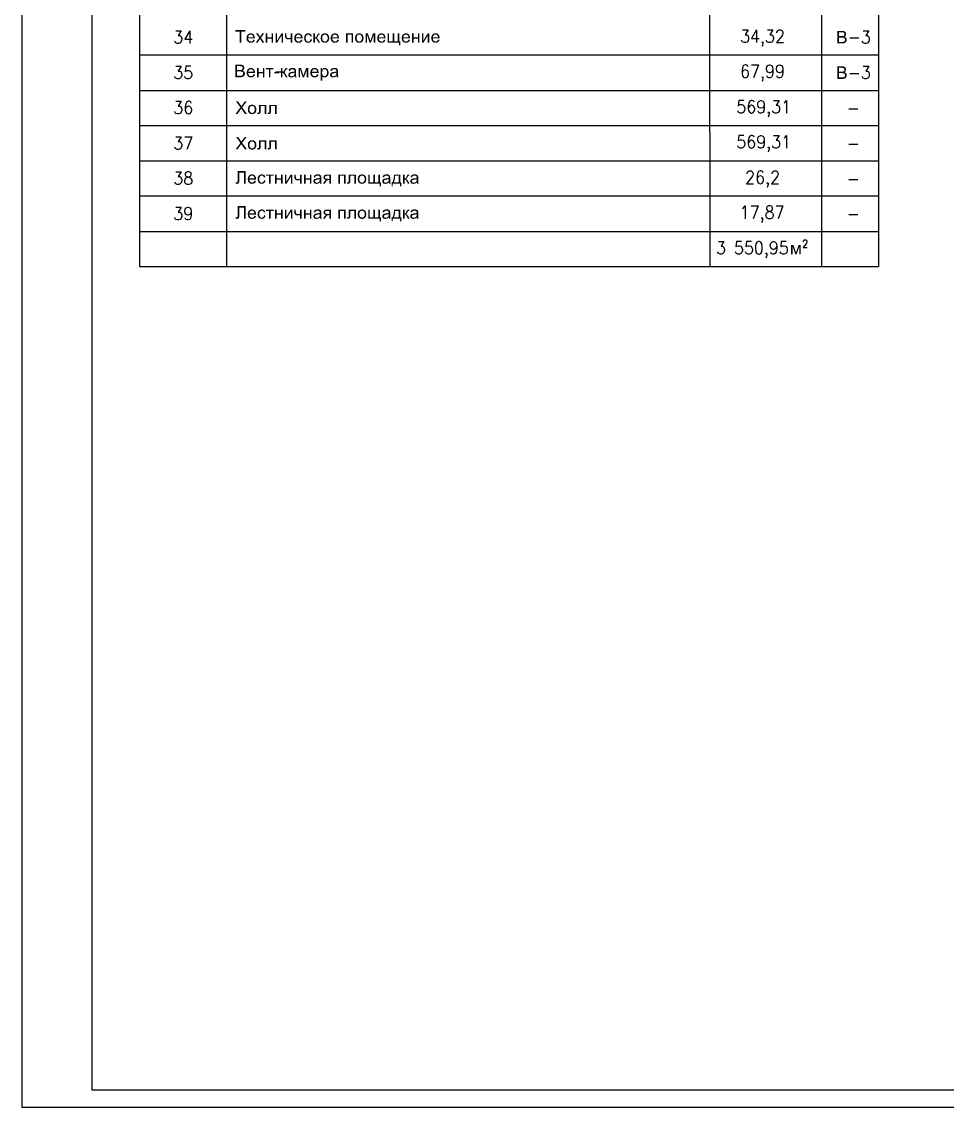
# Model space of a CAD drawing. Header units: millimetres. Extents: x 0 to 420, y 0 to 297.
# Drawn here: x 0.2 to 93, y 0 to 108.8 of the extents above; entities that cross this region are included whole.
import ezdxf

# ---------------------------------------------------------------- set-up
doc = ezdxf.new("R2010")
doc.units = ezdxf.units.MM
doc.layers.get('0').update_dxf_attribs({"linetype": 'CONTINUOUS'})
doc.styles.get("Standard").update_dxf_attribs({"font": 'STANDARD'})

msp = doc.modelspace()

# ---------------------------------------------------------------- hatches: boundary and pattern name
at = {"true_color": 0x0000fb}
for points in [[(22.04751, 106.722333), (22.04751, 107.835788), (21.631343, 107.835788), (21.631343, 107.985167), (22.63235, 107.985167), (22.63235, 107.835788), (22.214529, 107.835788), (22.214529, 106.722333)], [(23.680125, 106.722333), (24.014713, 107.198032), (23.705481, 107.636799), (23.898958, 107.636799), (24.039517, 107.422376), (24.103458, 107.31985), (24.172912, 107.420723), (24.327252, 107.636799), (24.51246, 107.636799), (24.196063, 107.2063), (24.536714, 106.722333), (24.345993, 106.722333), (24.15858, 107.00676), (24.108419, 107.083379), (23.86809, 106.722333)], [(24.674935, 107.636799), (24.829827, 107.636799), (24.829827, 107.256461), (25.259224, 107.256461), (25.259224, 107.636799), (25.414666, 107.636799), (25.414666, 106.722333), (25.259224, 106.722333), (25.259224, 107.128027), (24.829827, 107.128027), (24.829827, 106.722333), (24.674935, 106.722333)], [(25.656481, 107.636799), (25.811372, 107.636799), (25.811372, 106.939512), (26.24132, 107.636799), (26.408338, 107.636799), (26.408338, 106.722333), (26.253447, 106.722333), (26.253447, 107.415762), (25.823499, 106.722333), (25.656481, 106.722333)], [(26.594815, 107.636799), (26.749706, 107.636799), (26.749706, 107.463717), (26.753013, 107.36691), (26.762935, 107.301109), (26.785673, 107.25398), (26.827427, 107.213466), (26.884478, 107.185216), (26.954758, 107.175983), (27.055286, 107.187628), (27.181859, 107.222836), (27.181859, 107.636799), (27.337302, 107.636799), (27.337302, 106.722333), (27.181859, 106.722333), (27.181859, 107.091096), (27.04371, 107.05761), (26.915071, 107.046447), (26.816816, 107.059677), (26.730965, 107.099364), (26.66413, 107.158137), (26.622927, 107.2289), (26.594815, 107.397572)], [(29.165787, 107.057472), (29.317922, 107.037628), (29.273412, 106.896999), (29.190041, 106.790684), (29.075594, 106.723711), (28.937584, 106.701387), (28.767947, 106.732048), (28.635518, 106.824308), (28.549942, 106.97348), (28.521416, 107.175983), (28.533543, 107.31482), (28.570475, 107.435054), (28.632142, 107.532206), (28.719854, 107.602072), (28.824447, 107.643758), (28.938135, 107.657745), (29.073596, 107.638797), (29.181772, 107.582229), (29.259425, 107.490796), (29.303591, 107.368357), (29.152558, 107.345206), (29.122792, 107.425753), (29.07649, 107.483561), (29.016132, 107.518563), (28.944199, 107.530415), (28.837952, 107.509331), (28.754029, 107.446079), (28.698977, 107.337627), (28.680718, 107.180393), (28.698219, 107.021229), (28.751273, 106.912502), (28.832646, 106.850008), (28.93593, 106.829269), (29.019439, 106.843049), (29.088066, 106.884941), (29.138089, 106.956117)], [(29.457798, 107.636799), (29.613241, 107.636799), (29.613241, 107.241578), (29.67601, 107.248606), (29.716869, 107.26969), (29.753663, 107.325362), (29.804512, 107.435605), (29.845302, 107.525385), (29.877824, 107.57837), (29.943419, 107.624672), (29.991788, 107.63363), (30.062481, 107.636799), (30.0939, 107.636799), (30.0939, 107.508917), (30.050354, 107.509468), (30.000056, 107.504921), (29.972082, 107.491278), (29.949069, 107.453658), (29.91696, 107.37883), (29.883061, 107.302694), (29.852468, 107.254256), (29.762069, 107.191968), (29.860805, 107.131679), (29.958301, 107.005658), (30.128076, 106.722333), (29.95775, 106.722333), (29.792386, 107.005658), (29.74443, 107.076351), (29.703089, 107.118105), (29.613241, 107.145115), (29.613241, 106.722333), (29.457798, 106.722333)], [(32.714134, 107.636799), (33.435674, 107.636799), (33.435674, 106.722333), (33.280783, 106.722333), (33.280783, 107.508917), (32.869025, 107.508917), (32.869025, 106.722333), (32.714134, 106.722333)], [(34.672055, 107.636799), (34.912936, 107.636799), (35.153266, 106.904785), (35.420606, 107.636799), (35.643297, 107.636799), (35.643297, 106.722333), (35.488405, 106.722333), (35.488405, 107.458757), (35.217758, 106.722333), (35.079403, 106.722333), (34.82364, 107.494034), (34.82364, 106.722333), (34.672055, 106.722333)], [(36.887124, 107.636799), (37.042567, 107.636799), (37.042567, 106.849664), (37.395345, 106.849664), (37.395345, 107.636799), (37.550236, 107.636799), (37.550236, 106.849664), (37.904668, 106.849664), (37.904668, 107.636799), (38.058457, 107.636799), (38.058457, 106.849664), (38.160983, 106.849664), (38.160983, 106.463262), (38.03255, 106.463262), (38.03255, 106.722333), (36.887124, 106.722333)], [(39.338105, 107.636799), (39.492997, 107.636799), (39.492997, 107.256461), (39.922393, 107.256461), (39.922393, 107.636799), (40.077836, 107.636799), (40.077836, 106.722333), (39.922393, 106.722333), (39.922393, 107.128027), (39.492997, 107.128027), (39.492997, 106.722333), (39.338105, 106.722333)], [(40.31965, 107.636799), (40.474542, 107.636799), (40.474542, 106.939512), (40.90449, 107.636799), (41.071508, 107.636799), (41.071508, 106.722333), (40.916617, 106.722333), (40.916617, 107.415762), (40.486669, 106.722333), (40.31965, 106.722333)], [(23.799878, 104.165466), (23.95477, 104.165466), (23.95477, 103.785127), (24.384166, 103.785127), (24.384166, 104.165466), (24.539609, 104.165466), (24.539609, 103.251), (24.384166, 103.251), (24.384166, 103.656694), (23.95477, 103.656694), (23.95477, 103.251), (23.799878, 103.251)], [(24.697639, 104.165466), (25.441228, 104.165466), (25.441228, 104.037584), (25.146328, 104.037584), (25.146328, 103.251), (24.992539, 103.251), (24.992539, 104.037584), (24.697639, 104.037584)], [(25.540891, 103.630236), (25.540891, 103.785678), (26.017141, 103.785678), (26.017141, 103.630236)], [(26.192664, 104.165466), (26.348106, 104.165466), (26.348106, 103.770244), (26.410876, 103.777272), (26.451735, 103.798356), (26.488528, 103.854029), (26.539378, 103.964272), (26.580168, 104.054051), (26.61269, 104.107037), (26.678284, 104.153339), (26.726653, 104.162296), (26.797347, 104.165466), (26.828766, 104.165466), (26.828766, 104.037584), (26.78522, 104.038135), (26.734922, 104.033587), (26.706948, 104.019945), (26.683934, 103.982324), (26.651826, 103.907497), (26.617926, 103.83136), (26.587334, 103.782922), (26.496935, 103.720635), (26.595671, 103.660346), (26.693167, 103.534324), (26.862941, 103.251), (26.692616, 103.251), (26.527251, 103.534324), (26.479296, 103.605018), (26.437954, 103.646772), (26.348106, 103.673782), (26.348106, 103.251), (26.192664, 103.251)], [(27.967654, 104.165466), (28.208535, 104.165466), (28.448865, 103.433452), (28.716204, 104.165466), (28.938895, 104.165466), (28.938895, 103.251), (28.784004, 103.251), (28.784004, 103.987423), (28.513357, 103.251), (28.375002, 103.251), (28.119238, 104.022701), (28.119238, 103.251), (27.967654, 103.251)], [(21.640053, 99.568), (22.12843, 100.226151), (21.697931, 100.830834), (21.89692, 100.830834), (22.125674, 100.506719), (22.18679, 100.417491), (22.227649, 100.351828), (22.327419, 100.495695), (22.581529, 100.830834), (22.76343, 100.830834), (22.319702, 100.235521), (22.797606, 99.568), (22.5909, 99.568), (22.2734, 100.018342), (22.218278, 100.102678), (22.18176, 100.044319), (22.157645, 100.007869), (21.840696, 99.568)], [(24.001294, 100.482466), (24.721732, 100.482466), (24.721732, 99.568), (24.567392, 99.568), (24.567392, 100.354584), (24.156737, 100.354584), (24.156737, 99.898729), (24.15398, 99.766437), (24.146263, 99.688716), (24.088937, 99.59997), (24.0323, 99.571445), (23.954992, 99.561936), (23.830417, 99.569102), (23.830417, 99.698086), (23.898217, 99.698086), (23.966567, 99.708008), (23.994128, 99.739428), (23.999365, 99.785316), (24.001294, 99.879987)], [(25.039126, 100.482466), (25.759565, 100.482466), (25.759565, 99.568), (25.605225, 99.568), (25.605225, 100.354584), (25.194569, 100.354584), (25.194569, 99.898729), (25.191813, 99.766437), (25.184096, 99.688716), (25.12677, 99.59997), (25.070132, 99.571445), (24.992824, 99.561936), (24.86825, 99.569102), (24.86825, 99.698086), (24.936049, 99.698086), (25.0044, 99.708008), (25.031961, 99.739428), (25.037197, 99.785316), (25.039126, 99.879987)], [(21.640053, 96.012), (22.12843, 96.670151), (21.697931, 97.274834), (21.89692, 97.274834), (22.125674, 96.950719), (22.18679, 96.861491), (22.227649, 96.795828), (22.327419, 96.939695), (22.581529, 97.274834), (22.76343, 97.274834), (22.319702, 96.679521), (22.797606, 96.012), (22.5909, 96.012), (22.2734, 96.462342), (22.218278, 96.546678), (22.18176, 96.488319), (22.157645, 96.451869), (21.840696, 96.012)], [(24.001294, 96.926466), (24.721732, 96.926466), (24.721732, 96.012), (24.567392, 96.012), (24.567392, 96.798584), (24.156737, 96.798584), (24.156737, 96.342729), (24.15398, 96.210437), (24.146263, 96.132716), (24.088937, 96.04397), (24.0323, 96.015445), (23.954992, 96.005936), (23.830417, 96.013102), (23.830417, 96.142086), (23.898217, 96.142086), (23.966567, 96.152008), (23.994128, 96.183428), (23.999365, 96.229316), (24.001294, 96.323987)], [(25.039126, 96.926466), (25.759565, 96.926466), (25.759565, 96.012), (25.605225, 96.012), (25.605225, 96.798584), (25.194569, 96.798584), (25.194569, 96.342729), (25.191813, 96.210437), (25.184096, 96.132716), (25.12677, 96.04397), (25.070132, 96.015445), (24.992824, 96.005936), (24.86825, 96.013102), (24.86825, 96.142086), (24.936049, 96.142086), (25.0044, 96.152008), (25.031961, 96.183428), (25.037197, 96.229316), (25.039126, 96.323987)], [(21.860538, 93.845834), (22.650981, 93.845834), (22.650981, 92.583), (22.483963, 92.583), (22.483963, 93.696454), (22.027556, 93.696454), (22.027556, 93.046572), (22.022733, 92.874661), (22.008815, 92.756081), (21.98029, 92.674088), (21.931094, 92.612765), (21.863708, 92.574318), (21.780612, 92.561502), (21.647769, 92.581897), (21.676432, 92.730174), (21.746988, 92.713086), (21.796459, 92.72356), (21.831875, 92.75553), (21.853234, 92.827188), (21.860538, 92.956724)], [(24.50316, 92.918139), (24.655296, 92.898295), (24.610785, 92.757666), (24.527414, 92.65135), (24.412968, 92.584378), (24.274957, 92.562053), (24.105321, 92.592715), (23.972891, 92.684974), (23.887315, 92.834147), (23.85879, 93.03665), (23.870916, 93.175487), (23.907848, 93.295721), (23.969515, 93.392873), (24.057227, 93.462739), (24.16182, 93.504425), (24.275508, 93.518412), (24.410969, 93.499464), (24.519145, 93.442895), (24.596798, 93.351463), (24.640964, 93.229024), (24.489931, 93.205873), (24.460165, 93.286419), (24.413863, 93.344228), (24.353505, 93.37923), (24.281572, 93.391081), (24.175325, 93.369997), (24.091402, 93.306745), (24.03635, 93.198294), (24.018091, 93.04106), (24.035592, 92.881896), (24.088646, 92.773169), (24.170019, 92.710675), (24.273303, 92.689935), (24.356813, 92.703716), (24.425439, 92.745608), (24.475462, 92.816784)], [(24.712489, 93.497466), (25.456078, 93.497466), (25.456078, 93.369584), (25.161178, 93.369584), (25.161178, 92.583), (25.007389, 92.583), (25.007389, 93.369584), (24.712489, 93.369584)], [(25.612689, 93.497466), (25.76758, 93.497466), (25.76758, 93.117127), (26.196977, 93.117127), (26.196977, 93.497466), (26.35242, 93.497466), (26.35242, 92.583), (26.196977, 92.583), (26.196977, 92.988694), (25.76758, 92.988694), (25.76758, 92.583), (25.612689, 92.583)], [(26.594234, 93.497466), (26.749126, 93.497466), (26.749126, 92.800178), (27.179074, 93.497466), (27.346092, 93.497466), (27.346092, 92.583), (27.1912, 92.583), (27.1912, 93.276428), (26.761252, 92.583), (26.594234, 92.583)], [(27.532568, 93.497466), (27.687459, 93.497466), (27.687459, 93.324384), (27.690767, 93.227577), (27.700688, 93.161776), (27.723426, 93.114647), (27.765181, 93.074132), (27.822231, 93.045883), (27.892511, 93.03665), (27.993039, 93.048294), (28.119612, 93.083503), (28.119612, 93.497466), (28.275055, 93.497466), (28.275055, 92.583), (28.119612, 92.583), (28.119612, 92.951763), (27.981464, 92.918276), (27.852824, 92.907114), (27.75457, 92.920343), (27.668718, 92.960031), (27.601883, 93.018804), (27.56068, 93.089566), (27.532568, 93.258238)], [(28.517908, 93.497466), (28.6728, 93.497466), (28.6728, 93.117127), (29.102196, 93.117127), (29.102196, 93.497466), (29.257639, 93.497466), (29.257639, 92.583), (29.102196, 92.583), (29.102196, 92.988694), (28.6728, 92.988694), (28.6728, 92.583), (28.517908, 92.583)], [(31.950055, 93.497466), (32.671596, 93.497466), (32.671596, 92.583), (32.516704, 92.583), (32.516704, 93.369584), (32.104946, 93.369584), (32.104946, 92.583), (31.950055, 92.583)], [(32.989315, 93.497466), (33.709753, 93.497466), (33.709753, 92.583), (33.555413, 92.583), (33.555413, 93.369584), (33.144758, 93.369584), (33.144758, 92.913729), (33.142002, 92.781437), (33.134285, 92.703716), (33.076958, 92.61497), (33.020321, 92.586445), (32.943013, 92.576936), (32.818438, 92.584102), (32.818438, 92.713086), (32.886238, 92.713086), (32.954588, 92.723008), (32.982149, 92.754428), (32.987386, 92.800316), (32.989315, 92.894987)], [(34.946361, 93.497466), (35.101803, 93.497466), (35.101803, 92.71033), (35.454581, 92.71033), (35.454581, 93.497466), (35.609473, 93.497466), (35.609473, 92.71033), (35.963904, 92.71033), (35.963904, 93.497466), (36.117693, 93.497466), (36.117693, 92.71033), (36.220219, 92.71033), (36.220219, 92.323928), (36.091786, 92.323928), (36.091786, 92.583), (34.946361, 92.583)], [(38.432969, 93.497466), (38.588412, 93.497466), (38.588412, 93.102244), (38.651182, 93.109272), (38.69204, 93.130356), (38.728834, 93.186029), (38.779684, 93.296272), (38.820474, 93.386051), (38.852995, 93.439037), (38.91859, 93.485339), (38.966959, 93.494296), (39.037652, 93.497466), (39.069072, 93.497466), (39.069072, 93.369584), (39.025526, 93.370135), (38.975227, 93.365588), (38.947253, 93.351945), (38.92424, 93.314324), (38.892131, 93.239497), (38.858232, 93.16336), (38.827639, 93.114922), (38.73724, 93.052635), (38.835976, 92.992346), (38.933473, 92.866324), (39.103247, 92.583), (38.932921, 92.583), (38.767557, 92.866324), (38.719601, 92.937018), (38.67826, 92.978772), (38.588412, 93.005782), (38.588412, 92.583), (38.432969, 92.583)], [(21.860538, 90.332167), (22.650981, 90.332167), (22.650981, 89.069333), (22.483963, 89.069333), (22.483963, 90.182788), (22.027556, 90.182788), (22.027556, 89.532905), (22.022733, 89.360995), (22.008815, 89.242415), (21.98029, 89.160421), (21.931094, 89.099099), (21.863708, 89.060651), (21.780612, 89.047836), (21.647769, 89.068231), (21.676432, 89.216507), (21.746988, 89.19942), (21.796459, 89.209893), (21.831875, 89.241863), (21.853234, 89.313521), (21.860538, 89.443057)], [(24.50316, 89.404472), (24.655296, 89.384628), (24.610785, 89.243999), (24.527414, 89.137684), (24.412968, 89.070711), (24.274957, 89.048387), (24.105321, 89.079048), (23.972891, 89.171308), (23.887315, 89.32048), (23.85879, 89.522983), (23.870916, 89.66182), (23.907848, 89.782054), (23.969515, 89.879206), (24.057227, 89.949073), (24.16182, 89.990758), (24.275508, 90.004745), (24.410969, 89.985797), (24.519145, 89.929229), (24.596798, 89.837796), (24.640964, 89.715357), (24.489931, 89.692206), (24.460165, 89.772753), (24.413863, 89.830561), (24.353505, 89.865563), (24.281572, 89.877415), (24.175325, 89.856331), (24.091402, 89.793079), (24.03635, 89.684627), (24.018091, 89.527393), (24.035592, 89.368229), (24.088646, 89.259502), (24.170019, 89.197008), (24.273303, 89.176269), (24.356813, 89.190049), (24.425439, 89.231941), (24.475462, 89.303117)], [(24.712489, 89.983799), (25.456078, 89.983799), (25.456078, 89.855917), (25.161178, 89.855917), (25.161178, 89.069333), (25.007389, 89.069333), (25.007389, 89.855917), (24.712489, 89.855917)], [(25.612689, 89.983799), (25.76758, 89.983799), (25.76758, 89.603461), (26.196977, 89.603461), (26.196977, 89.983799), (26.35242, 89.983799), (26.35242, 89.069333), (26.196977, 89.069333), (26.196977, 89.475027), (25.76758, 89.475027), (25.76758, 89.069333), (25.612689, 89.069333)], [(26.594234, 89.983799), (26.749126, 89.983799), (26.749126, 89.286512), (27.179074, 89.983799), (27.346092, 89.983799), (27.346092, 89.069333), (27.1912, 89.069333), (27.1912, 89.762762), (26.761252, 89.069333), (26.594234, 89.069333)], [(27.532568, 89.983799), (27.687459, 89.983799), (27.687459, 89.810718), (27.690767, 89.71391), (27.700688, 89.648109), (27.723426, 89.60098), (27.765181, 89.560466), (27.822231, 89.532216), (27.892511, 89.522983), (27.993039, 89.534628), (28.119612, 89.569836), (28.119612, 89.983799), (28.275055, 89.983799), (28.275055, 89.069333), (28.119612, 89.069333), (28.119612, 89.438096), (27.981464, 89.40461), (27.852824, 89.393448), (27.75457, 89.406677), (27.668718, 89.446364), (27.601883, 89.505138), (27.56068, 89.5759), (27.532568, 89.744572)], [(28.517908, 89.983799), (28.6728, 89.983799), (28.6728, 89.603461), (29.102196, 89.603461), (29.102196, 89.983799), (29.257639, 89.983799), (29.257639, 89.069333), (29.102196, 89.069333), (29.102196, 89.475027), (28.6728, 89.475027), (28.6728, 89.069333), (28.517908, 89.069333)], [(31.950055, 89.983799), (32.671596, 89.983799), (32.671596, 89.069333), (32.516704, 89.069333), (32.516704, 89.855917), (32.104946, 89.855917), (32.104946, 89.069333), (31.950055, 89.069333)], [(32.989315, 89.983799), (33.709753, 89.983799), (33.709753, 89.069333), (33.555413, 89.069333), (33.555413, 89.855917), (33.144758, 89.855917), (33.144758, 89.400062), (33.142002, 89.26777), (33.134285, 89.190049), (33.076958, 89.101303), (33.020321, 89.072778), (32.943013, 89.06327), (32.818438, 89.070435), (32.818438, 89.19942), (32.886238, 89.19942), (32.954588, 89.209342), (32.982149, 89.240761), (32.987386, 89.28665), (32.989315, 89.381321)], [(34.946361, 89.983799), (35.101803, 89.983799), (35.101803, 89.196664), (35.454581, 89.196664), (35.454581, 89.983799), (35.609473, 89.983799), (35.609473, 89.196664), (35.963904, 89.196664), (35.963904, 89.983799), (36.117693, 89.983799), (36.117693, 89.196664), (36.220219, 89.196664), (36.220219, 88.810262), (36.091786, 88.810262), (36.091786, 89.069333), (34.946361, 89.069333)], [(38.432969, 89.983799), (38.588412, 89.983799), (38.588412, 89.588578), (38.651182, 89.595606), (38.69204, 89.61669), (38.728834, 89.672362), (38.779684, 89.782606), (38.820474, 89.872385), (38.852995, 89.92537), (38.91859, 89.971672), (38.966959, 89.98063), (39.037652, 89.983799), (39.069072, 89.983799), (39.069072, 89.855917), (39.025526, 89.856468), (38.975227, 89.851921), (38.947253, 89.838278), (38.92424, 89.800658), (38.892131, 89.72583), (38.858232, 89.649694), (38.827639, 89.601256), (38.73724, 89.538968), (38.835976, 89.478679), (38.933473, 89.352658), (39.103247, 89.069333), (38.932921, 89.069333), (38.767557, 89.352658), (38.719601, 89.423351), (38.67826, 89.465106), (38.588412, 89.492115), (38.588412, 89.069333), (38.432969, 89.069333)], [(77.336717, 86.427799), (77.577598, 86.427799), (77.817928, 85.695785), (78.085267, 86.427799), (78.307958, 86.427799), (78.307958, 85.513333), (78.153067, 85.513333), (78.153067, 86.249757), (77.88242, 85.513333), (77.744065, 85.513333), (77.488301, 86.285034), (77.488301, 85.513333), (77.336717, 85.513333)]]:
    msp.add_hatch(color=0, dxfattribs=at).paths.add_polyline_path(points, flags=0)
h = msp.add_hatch(color=0, dxfattribs=at)
h.paths.add_polyline_path([(81.959319, 106.637666), (81.959319, 107.9005), (82.433364, 107.9005), (82.563175, 107.890716), (82.664875, 107.861915), (82.743009, 107.813271), (82.802127, 107.743955), (82.839334, 107.662582), (82.851737, 107.577488), (82.840643, 107.498665), (82.807639, 107.424802), (82.752656, 107.359965), (82.675348, 107.309598), (82.776496, 107.264054), (82.851185, 107.194945), (82.89735, 107.106544), (82.912921, 107.003673), (82.903482, 106.917959), (82.875439, 106.83886), (82.782835, 106.721451), (82.64448, 106.658612), (82.552289, 106.642765), (82.441081, 106.637666)], flags=0)
h.paths.add_polyline_path([(82.126889, 107.36968), (82.39974, 107.36968), (82.494894, 107.373401), (82.559041, 107.384563), (82.614852, 107.409299), (82.654953, 107.44685), (82.679275, 107.49646), (82.687474, 107.557645), (82.657158, 107.667888), (82.620295, 107.708126), (82.570617, 107.733482), (82.494549, 107.746642), (82.378794, 107.751121), (82.126889, 107.751121)], flags=0)
h.paths.add_polyline_path([(82.126889, 106.786494), (82.441081, 106.786494), (82.509845, 106.787872), (82.554632, 106.792558), (82.651094, 106.827284), (82.714484, 106.897289), (82.73984, 107.003673), (82.730745, 107.069406), (82.70346, 107.126043), (82.660327, 107.170347), (82.603139, 107.199355), (82.524866, 107.215478), (82.418481, 107.220852), (82.126889, 107.220852)], flags=0)
h = msp.add_hatch(color=0, dxfattribs=at)
h.paths.add_polyline_path([(23.420166, 107.016682), (23.580569, 106.996838), (23.526412, 106.872263), (23.440009, 106.779108), (23.323152, 106.720817), (23.178182, 106.701387), (22.998004, 106.732117), (22.85958, 106.824859), (22.771523, 106.973687), (22.742171, 107.172125), (22.771661, 107.376625), (22.860682, 107.529863), (22.997246, 107.625637), (23.169363, 107.657745), (23.336036, 107.626395), (23.469224, 107.532619), (23.556316, 107.382482), (23.58553, 107.181495), (23.584428, 107.140154), (22.902575, 107.140154), (22.927862, 107.006691), (22.987462, 106.909195), (23.073796, 106.849181), (23.178733, 106.829269), (23.257695, 106.840431), (23.324254, 106.873917), (23.378411, 106.931864)], flags=0)
h.paths.add_polyline_path([(22.910843, 107.267485), (23.421819, 107.267485), (23.401907, 107.368288), (23.363391, 107.440566), (23.277952, 107.507815), (23.171016, 107.530415), (23.072969, 107.512362), (22.991871, 107.458757), (22.935234, 107.374903)], flags=0)
h = msp.add_hatch(color=0, dxfattribs=at)
h.paths.add_polyline_path([(28.205233, 107.016682), (28.365637, 106.996838), (28.31148, 106.872263), (28.225077, 106.779108), (28.108219, 106.720817), (27.96325, 106.701387), (27.783071, 106.732117), (27.644647, 106.824859), (27.556591, 106.973687), (27.527238, 107.172125), (27.556728, 107.376625), (27.64575, 107.529863), (27.782313, 107.625637), (27.95443, 107.657745), (28.121104, 107.626395), (28.254291, 107.532619), (28.341383, 107.382482), (28.370598, 107.181495), (28.369495, 107.140154), (27.687642, 107.140154), (27.712929, 107.006691), (27.772529, 106.909195), (27.858863, 106.849181), (27.963801, 106.829269), (28.042762, 106.840431), (28.109322, 106.873917), (28.163479, 106.931864)], flags=0)
h.paths.add_polyline_path([(27.69591, 107.267485), (28.206887, 107.267485), (28.186974, 107.368288), (28.148458, 107.440566), (28.06302, 107.507815), (27.956084, 107.530415), (27.858036, 107.512362), (27.776939, 107.458757), (27.720301, 107.374903)], flags=0)
h = msp.add_hatch(color=0, dxfattribs=at)
h.paths.add_polyline_path([(30.180732, 107.179842), (30.189535, 107.298585), (30.21601, 107.400948), (30.260262, 107.486877), (30.322395, 107.556322), (30.452964, 107.632252), (30.609578, 107.657745), (30.781075, 107.626739), (30.918259, 107.533722), (31.007831, 107.386478), (31.037872, 107.19252), (31.024643, 107.034596), (30.984956, 106.914707), (30.919774, 106.824997), (30.830615, 106.757611), (30.724851, 106.715443), (30.609578, 106.701387), (30.436014, 106.732048), (30.299244, 106.824308), (30.24724, 106.892727), (30.210222, 106.97479), (30.188088, 107.070494)], flags=0)
h.paths.add_polyline_path([(30.340034, 107.179842), (30.35912, 107.025984), (30.416653, 106.916361), (30.502987, 106.850904), (30.609578, 106.829269), (30.71548, 106.851179), (30.801952, 106.916912), (30.859278, 107.027706), (30.878571, 107.184803), (30.85921, 107.3337), (30.801401, 107.441669), (30.714584, 107.507401), (30.609578, 107.529312), (30.502987, 107.50747), (30.416653, 107.44222), (30.35912, 107.332942)], flags=0)
h = msp.add_hatch(color=0, dxfattribs=at)
h.paths.add_polyline_path([(31.854559, 107.016682), (32.014963, 106.996838), (31.960806, 106.872263), (31.874403, 106.779108), (31.757545, 106.720817), (31.612576, 106.701387), (31.432397, 106.732117), (31.293973, 106.824859), (31.205916, 106.973687), (31.176564, 107.172125), (31.206054, 107.376625), (31.295076, 107.529863), (31.431639, 107.625637), (31.603756, 107.657745), (31.77043, 107.626395), (31.903617, 107.532619), (31.990709, 107.382482), (32.019924, 107.181495), (32.018821, 107.140154), (31.336968, 107.140154), (31.362255, 107.006691), (31.421855, 106.909195), (31.508189, 106.849181), (31.613127, 106.829269), (31.692088, 106.840431), (31.758648, 106.873917), (31.812804, 106.931864)], flags=0)
h.paths.add_polyline_path([(31.345236, 107.267485), (31.856213, 107.267485), (31.8363, 107.368288), (31.797784, 107.440566), (31.712345, 107.507815), (31.60541, 107.530415), (31.507362, 107.512362), (31.426265, 107.458757), (31.369627, 107.374903)], flags=0)
h = msp.add_hatch(color=0, dxfattribs=at)
h.paths.add_polyline_path([(33.62, 107.179842), (33.628802, 107.298585), (33.655277, 107.400948), (33.69953, 107.486877), (33.761662, 107.556322), (33.892231, 107.632252), (34.048845, 107.657745), (34.220342, 107.626739), (34.357526, 107.533722), (34.447098, 107.386478), (34.477139, 107.19252), (34.46391, 107.034596), (34.424223, 106.914707), (34.359042, 106.824997), (34.269882, 106.757611), (34.164118, 106.715443), (34.048845, 106.701387), (33.875281, 106.732048), (33.738511, 106.824308), (33.686507, 106.892727), (33.64949, 106.97479), (33.627355, 107.070494)], flags=0)
h.paths.add_polyline_path([(33.779301, 107.179842), (33.798387, 107.025984), (33.85592, 106.916361), (33.942254, 106.850904), (34.048845, 106.829269), (34.154747, 106.851179), (34.241219, 106.916912), (34.298546, 107.027706), (34.317838, 107.184803), (34.298477, 107.3337), (34.240668, 107.441669), (34.153852, 107.507401), (34.048845, 107.529312), (33.942254, 107.50747), (33.85592, 107.44222), (33.798387, 107.332942)], flags=0)
h = msp.add_hatch(color=0, dxfattribs=at)
h.paths.add_polyline_path([(36.518576, 107.016682), (36.678979, 106.996838), (36.624822, 106.872263), (36.538419, 106.779108), (36.421562, 106.720817), (36.276592, 106.701387), (36.096414, 106.732117), (35.95799, 106.824859), (35.869933, 106.973687), (35.840581, 107.172125), (35.870071, 107.376625), (35.959092, 107.529863), (36.095656, 107.625637), (36.267773, 107.657745), (36.434446, 107.626395), (36.567634, 107.532619), (36.654726, 107.382482), (36.68394, 107.181495), (36.682838, 107.140154), (36.000984, 107.140154), (36.026271, 107.006691), (36.085872, 106.909195), (36.172206, 106.849181), (36.277143, 106.829269), (36.356105, 106.840431), (36.422664, 106.873917), (36.476821, 106.931864)], flags=0)
h.paths.add_polyline_path([(36.009253, 107.267485), (36.520229, 107.267485), (36.500317, 107.368288), (36.4618, 107.440566), (36.376362, 107.507815), (36.269426, 107.530415), (36.171379, 107.512362), (36.090281, 107.458757), (36.033644, 107.374903)], flags=0)
h = msp.add_hatch(color=0, dxfattribs=at)
h.paths.add_polyline_path([(38.973415, 107.016682), (39.133818, 106.996838), (39.079662, 106.872263), (38.993259, 106.779108), (38.876401, 106.720817), (38.731431, 106.701387), (38.551253, 106.732117), (38.412829, 106.824859), (38.324772, 106.973687), (38.29542, 107.172125), (38.32491, 107.376625), (38.413931, 107.529863), (38.550495, 107.625637), (38.722612, 107.657745), (38.889286, 107.626395), (39.022473, 107.532619), (39.109565, 107.382482), (39.138779, 107.181495), (39.137677, 107.140154), (38.455824, 107.140154), (38.481111, 107.006691), (38.540711, 106.909195), (38.627045, 106.849181), (38.731983, 106.829269), (38.810944, 106.840431), (38.877503, 106.873917), (38.93166, 106.931864)], flags=0)
h.paths.add_polyline_path([(38.464092, 107.267485), (38.975068, 107.267485), (38.955156, 107.368288), (38.91664, 107.440566), (38.831201, 107.507815), (38.724266, 107.530415), (38.626218, 107.512362), (38.545121, 107.458757), (38.488483, 107.374903)], flags=0)
h = msp.add_hatch(color=0, dxfattribs=at)
h.paths.add_polyline_path([(41.94094, 107.016682), (42.101344, 106.996838), (42.047187, 106.872263), (41.960784, 106.779108), (41.843926, 106.720817), (41.698956, 106.701387), (41.518778, 106.732117), (41.380354, 106.824859), (41.292297, 106.973687), (41.262945, 107.172125), (41.292435, 107.376625), (41.381456, 107.529863), (41.51802, 107.625637), (41.690137, 107.657745), (41.856811, 107.626395), (41.989998, 107.532619), (42.07709, 107.382482), (42.106304, 107.181495), (42.105202, 107.140154), (41.423349, 107.140154), (41.448636, 107.006691), (41.508236, 106.909195), (41.59457, 106.849181), (41.699508, 106.829269), (41.778469, 106.840431), (41.845028, 106.873917), (41.899185, 106.931864)], flags=0)
h.paths.add_polyline_path([(41.431617, 107.267485), (41.942594, 107.267485), (41.922681, 107.368288), (41.884165, 107.440566), (41.798726, 107.507815), (41.691791, 107.530415), (41.593743, 107.512362), (41.512646, 107.458757), (41.456008, 107.374903)], flags=0)
h = msp.add_hatch(color=0, dxfattribs=at)
h.paths.add_polyline_path([(21.634319, 103.251), (21.634319, 104.513834), (22.108364, 104.513834), (22.238176, 104.50405), (22.339875, 104.475249), (22.41801, 104.426604), (22.477127, 104.357289), (22.514334, 104.275915), (22.526737, 104.190822), (22.515644, 104.111998), (22.48264, 104.038135), (22.427656, 103.973298), (22.350348, 103.922931), (22.451496, 103.877387), (22.526186, 103.808278), (22.57235, 103.719877), (22.587922, 103.617007), (22.578482, 103.531293), (22.550439, 103.452193), (22.457835, 103.334784), (22.31948, 103.271946), (22.227289, 103.256098), (22.116081, 103.251)], flags=0)
h.paths.add_polyline_path([(21.801889, 103.983013), (22.07474, 103.983013), (22.169894, 103.986734), (22.234042, 103.997896), (22.289852, 104.022632), (22.329953, 104.060184), (22.354275, 104.109793), (22.362475, 104.170978), (22.332158, 104.281221), (22.295295, 104.32146), (22.245617, 104.346816), (22.169549, 104.359976), (22.053794, 104.364454), (21.801889, 104.364454)], flags=0)
h.paths.add_polyline_path([(21.801889, 103.399828), (22.116081, 103.399828), (22.184846, 103.401206), (22.229632, 103.405891), (22.326094, 103.440618), (22.389484, 103.510622), (22.41484, 103.617007), (22.405745, 103.682739), (22.37846, 103.739376), (22.335327, 103.78368), (22.278139, 103.812688), (22.199866, 103.828811), (22.093482, 103.834185), (21.801889, 103.834185)], flags=0)
h = msp.add_hatch(color=0, dxfattribs=at)
h.paths.add_polyline_path([(23.435188, 103.545349), (23.595592, 103.525505), (23.541435, 103.40093), (23.455032, 103.307775), (23.338174, 103.249484), (23.193204, 103.230053), (23.013026, 103.260784), (22.874602, 103.353526), (22.786545, 103.502354), (22.757193, 103.700791), (22.786683, 103.905292), (22.875704, 104.05853), (23.012268, 104.154304), (23.184385, 104.186412), (23.351059, 104.155062), (23.484246, 104.061286), (23.571338, 103.911149), (23.600553, 103.710162), (23.59945, 103.668821), (22.917597, 103.668821), (22.942884, 103.535358), (23.002484, 103.437862), (23.088818, 103.377848), (23.193756, 103.357935), (23.272717, 103.369097), (23.339276, 103.402584), (23.393433, 103.46053)], flags=0)
h.paths.add_polyline_path([(22.925865, 103.796151), (23.436842, 103.796151), (23.416929, 103.896955), (23.378413, 103.969233), (23.292974, 104.036481), (23.186039, 104.059081), (23.087991, 104.041029), (23.006894, 103.987423), (22.950256, 103.90357)], flags=0)
h = msp.add_hatch(color=0, dxfattribs=at)
h.paths.add_polyline_path([(27.570442, 103.363999), (27.48583, 103.301229), (27.404526, 103.26037), (27.233649, 103.230053), (27.100049, 103.248381), (27.001588, 103.303916), (26.941092, 103.387839), (26.92111, 103.492432), (26.951427, 103.614802), (27.031353, 103.704099), (27.14325, 103.75481), (27.20037, 103.766386), (27.281054, 103.777961), (27.443525, 103.802422), (27.557213, 103.831429), (27.558315, 103.872219), (27.547222, 103.952559), (27.514218, 104.005613), (27.440286, 104.044818), (27.337829, 104.057979), (27.242331, 104.048195), (27.175772, 104.019394), (27.130641, 103.966477), (27.099153, 103.883795), (26.947569, 103.904741), (26.974854, 103.992798), (27.015368, 104.061837), (27.073177, 104.114685), (27.152069, 104.15389), (27.248808, 104.178213), (27.360429, 104.186412), (27.466262, 104.179453), (27.550598, 104.158851), (27.61385, 104.127432), (27.658085, 104.089398), (27.706592, 103.984116), (27.712311, 103.928374), (27.714309, 103.8408), (27.714309, 103.634094), (27.714929, 103.535797), (27.71679, 103.457499), (27.71989, 103.399147), (27.724231, 103.360691), (27.763367, 103.251), (27.60131, 103.251)], flags=0)
h.paths.add_polyline_path([(27.557213, 103.710162), (27.451793, 103.678054), (27.304205, 103.651733), (27.222625, 103.63685), (27.169157, 103.620314), (27.107972, 103.570153), (27.086475, 103.49629), (27.098119, 103.439584), (27.133328, 103.393213), (27.190792, 103.362207), (27.270581, 103.351872), (27.355192, 103.361518), (27.429882, 103.391008), (27.49024, 103.437241), (27.532408, 103.497944), (27.551012, 103.563263), (27.557213, 103.653387)], flags=0)
h = msp.add_hatch(color=0, dxfattribs=at)
h.paths.add_polyline_path([(29.814174, 103.545349), (29.974578, 103.525505), (29.920421, 103.40093), (29.834018, 103.307775), (29.71716, 103.249484), (29.572191, 103.230053), (29.392012, 103.260784), (29.253588, 103.353526), (29.165532, 103.502354), (29.136179, 103.700791), (29.165669, 103.905292), (29.254691, 104.05853), (29.391254, 104.154304), (29.563371, 104.186412), (29.730045, 104.155062), (29.863232, 104.061286), (29.950324, 103.911149), (29.979539, 103.710162), (29.978436, 103.668821), (29.296583, 103.668821), (29.32187, 103.535358), (29.38147, 103.437862), (29.467804, 103.377848), (29.572742, 103.357935), (29.651703, 103.369097), (29.718263, 103.402584), (29.77242, 103.46053)], flags=0)
h.paths.add_polyline_path([(29.304851, 103.796151), (29.815828, 103.796151), (29.795915, 103.896955), (29.757399, 103.969233), (29.671961, 104.036481), (29.565025, 104.059081), (29.466977, 104.041029), (29.38588, 103.987423), (29.329242, 103.90357)], flags=0)
h = msp.add_hatch(color=0, dxfattribs=at)
h.paths.add_polyline_path([(30.177762, 102.900427), (30.177762, 104.165466), (30.318873, 104.165466), (30.318873, 104.046954), (30.431872, 104.151134), (30.501325, 104.177455), (30.584008, 104.186412), (30.694388, 104.171185), (30.790713, 104.125778), (30.869261, 104.053087), (30.926312, 103.956004), (30.960557, 103.840731), (30.972063, 103.715123), (30.959316, 103.581867), (30.921351, 103.462666), (30.859409, 103.363172), (30.774728, 103.290136), (30.676336, 103.245212), (30.572983, 103.230053), (30.434077, 103.262575), (30.332653, 103.345809), (30.332653, 102.900427)], flags=0)
h.paths.add_polyline_path([(30.318322, 103.702996), (30.336099, 103.549483), (30.389429, 103.442271), (30.468321, 103.379019), (30.56251, 103.357935), (30.658422, 103.379571), (30.73945, 103.445027), (30.794779, 103.556648), (30.813313, 103.716225), (30.795192, 103.868843), (30.741104, 103.978053), (30.662211, 104.043303), (30.569676, 104.065145), (30.476245, 104.041994), (30.39439, 103.97254), (30.337339, 103.858852)], flags=0)
h = msp.add_hatch(color=0, dxfattribs=at)
h.paths.add_polyline_path([(31.764496, 103.363999), (31.679885, 103.301229), (31.598581, 103.26037), (31.427704, 103.230053), (31.294103, 103.248381), (31.195642, 103.303916), (31.135146, 103.387839), (31.115165, 103.492432), (31.145482, 103.614802), (31.225408, 103.704099), (31.337305, 103.75481), (31.394424, 103.766386), (31.475108, 103.777961), (31.637579, 103.802422), (31.751267, 103.831429), (31.75237, 103.872219), (31.741277, 103.952559), (31.708273, 104.005613), (31.634341, 104.044818), (31.531884, 104.057979), (31.436386, 104.048195), (31.369826, 104.019394), (31.324696, 103.966477), (31.293207, 103.883795), (31.141623, 103.904741), (31.168908, 103.992798), (31.209423, 104.061837), (31.267231, 104.114685), (31.346124, 104.15389), (31.442862, 104.178213), (31.554483, 104.186412), (31.660317, 104.179453), (31.744653, 104.158851), (31.807905, 104.127432), (31.85214, 104.089398), (31.900647, 103.984116), (31.906366, 103.928374), (31.908364, 103.8408), (31.908364, 103.634094), (31.908984, 103.535797), (31.910844, 103.457499), (31.913945, 103.399147), (31.918286, 103.360691), (31.957422, 103.251), (31.795365, 103.251)], flags=0)
h.paths.add_polyline_path([(31.751267, 103.710162), (31.645847, 103.678054), (31.498259, 103.651733), (31.41668, 103.63685), (31.363212, 103.620314), (31.302027, 103.570153), (31.280529, 103.49629), (31.292174, 103.439584), (31.327383, 103.393213), (31.384847, 103.362207), (31.464635, 103.351872), (31.549247, 103.361518), (31.623937, 103.391008), (31.684295, 103.437241), (31.726463, 103.497944), (31.745066, 103.563263), (31.751267, 103.653387)], flags=0)
h = msp.add_hatch(color=0, dxfattribs=at)
h.paths.add_polyline_path([(81.959319, 103.081666), (81.959319, 104.3445), (82.433364, 104.3445), (82.563175, 104.334716), (82.664875, 104.305915), (82.743009, 104.257271), (82.802127, 104.187955), (82.839334, 104.106582), (82.851737, 104.021488), (82.840643, 103.942665), (82.807639, 103.868802), (82.752656, 103.803965), (82.675348, 103.753598), (82.776496, 103.708054), (82.851185, 103.638945), (82.89735, 103.550544), (82.912921, 103.447673), (82.903482, 103.361959), (82.875439, 103.28286), (82.782835, 103.165451), (82.64448, 103.102612), (82.552289, 103.086765), (82.441081, 103.081666)], flags=0)
h.paths.add_polyline_path([(82.126889, 103.81368), (82.39974, 103.81368), (82.494894, 103.817401), (82.559041, 103.828563), (82.614852, 103.853299), (82.654953, 103.89085), (82.679275, 103.94046), (82.687474, 104.001645), (82.657158, 104.111888), (82.620295, 104.152126), (82.570617, 104.177482), (82.494549, 104.190642), (82.378794, 104.195121), (82.126889, 104.195121)], flags=0)
h.paths.add_polyline_path([(82.126889, 103.230494), (82.441081, 103.230494), (82.509845, 103.231872), (82.554632, 103.236558), (82.651094, 103.271284), (82.714484, 103.341289), (82.73984, 103.447673), (82.730745, 103.513406), (82.70346, 103.570043), (82.660327, 103.614347), (82.603139, 103.643355), (82.524866, 103.659478), (82.418481, 103.664852), (82.126889, 103.664852)], flags=0)
h = msp.add_hatch(color=0, dxfattribs=at)
h.paths.add_polyline_path([(22.878131, 100.025508), (22.886934, 100.144252), (22.913409, 100.246615), (22.957661, 100.332544), (23.019794, 100.401988), (23.150363, 100.477918), (23.306977, 100.503412), (23.478474, 100.472406), (23.615657, 100.379388), (23.70523, 100.232145), (23.735271, 100.038186), (23.722042, 99.880263), (23.682354, 99.760374), (23.617173, 99.670663), (23.528014, 99.603277), (23.42225, 99.561109), (23.306977, 99.547053), (23.133413, 99.577715), (22.996643, 99.669974), (22.944639, 99.738394), (22.907621, 99.820456), (22.885487, 99.916161)], flags=0)
h.paths.add_polyline_path([(23.037433, 100.025508), (23.056518, 99.87165), (23.114051, 99.762027), (23.200386, 99.696571), (23.306977, 99.674935), (23.412879, 99.696846), (23.499351, 99.762579), (23.556677, 99.873373), (23.57597, 100.030469), (23.556608, 100.179366), (23.4988, 100.287336), (23.411983, 100.353068), (23.306977, 100.374979), (23.200386, 100.353137), (23.114051, 100.287887), (23.056518, 100.178608)], flags=0)
h = msp.add_hatch(color=0, dxfattribs=at)
h.paths.add_polyline_path([(22.878131, 96.469508), (22.886934, 96.588252), (22.913409, 96.690615), (22.957661, 96.776544), (23.019794, 96.845988), (23.150363, 96.921918), (23.306977, 96.947412), (23.478474, 96.916406), (23.615657, 96.823389), (23.70523, 96.676145), (23.735271, 96.482186), (23.722042, 96.324263), (23.682354, 96.204374), (23.617173, 96.114663), (23.528014, 96.047277), (23.42225, 96.005109), (23.306977, 95.991053), (23.133413, 96.021715), (22.996643, 96.113974), (22.944639, 96.182394), (22.907621, 96.264456), (22.885487, 96.360161)], flags=0)
h.paths.add_polyline_path([(23.037433, 96.469508), (23.056518, 96.31565), (23.114051, 96.206027), (23.200386, 96.140571), (23.306977, 96.118935), (23.412879, 96.140846), (23.499351, 96.206579), (23.556677, 96.317373), (23.57597, 96.474469), (23.556608, 96.623366), (23.4988, 96.731336), (23.411983, 96.797068), (23.306977, 96.818979), (23.200386, 96.797137), (23.114051, 96.731887), (23.056518, 96.622608)], flags=0)
h = msp.add_hatch(color=0, dxfattribs=at)
h.paths.add_polyline_path([(23.542606, 92.877349), (23.70301, 92.857505), (23.648853, 92.73293), (23.56245, 92.639775), (23.445592, 92.581484), (23.300623, 92.562053), (23.120444, 92.592784), (22.98202, 92.685526), (22.893964, 92.834354), (22.864611, 93.032791), (22.894101, 93.237292), (22.983123, 93.39053), (23.119686, 93.486304), (23.291803, 93.518412), (23.458477, 93.487062), (23.591664, 93.393286), (23.678756, 93.243149), (23.707971, 93.042162), (23.706868, 93.000821), (23.025015, 93.000821), (23.050302, 92.867358), (23.109902, 92.769862), (23.196236, 92.709848), (23.301174, 92.689935), (23.380136, 92.701098), (23.446695, 92.734584), (23.500852, 92.79253)], flags=0)
h.paths.add_polyline_path([(23.033283, 93.128152), (23.54426, 93.128152), (23.524347, 93.228955), (23.485831, 93.301233), (23.400393, 93.368481), (23.293457, 93.391081), (23.195409, 93.373029), (23.114312, 93.319423), (23.057675, 93.23557)], flags=0)
h = msp.add_hatch(color=0, dxfattribs=at)
h.paths.add_polyline_path([(30.09642, 92.695999), (30.011808, 92.633229), (29.930504, 92.59237), (29.759627, 92.562053), (29.626026, 92.580381), (29.527566, 92.635916), (29.46707, 92.719839), (29.447088, 92.824432), (29.477405, 92.946802), (29.557331, 93.036099), (29.669228, 93.08681), (29.726348, 93.098386), (29.807032, 93.109961), (29.969502, 93.134422), (30.083191, 93.163429), (30.084293, 93.204219), (30.0732, 93.284559), (30.040196, 93.337613), (29.966264, 93.376819), (29.863807, 93.389979), (29.768309, 93.380195), (29.70175, 93.351394), (29.656619, 93.298477), (29.625131, 93.215795), (29.473546, 93.236741), (29.500832, 93.324798), (29.541346, 93.393837), (29.599155, 93.446685), (29.678047, 93.48589), (29.774786, 93.510213), (29.886407, 93.518412), (29.99224, 93.511453), (30.076576, 93.490851), (30.139828, 93.459432), (30.184063, 93.421398), (30.23257, 93.316116), (30.238289, 93.260374), (30.240287, 93.1728), (30.240287, 92.966094), (30.240907, 92.867797), (30.242767, 92.789499), (30.245868, 92.731147), (30.250209, 92.692691), (30.289345, 92.583), (30.127288, 92.583)], flags=0)
h.paths.add_polyline_path([(30.083191, 93.042162), (29.977771, 93.010054), (29.830183, 92.983733), (29.748603, 92.96885), (29.695135, 92.952314), (29.63395, 92.902153), (29.612453, 92.82829), (29.624097, 92.771584), (29.659306, 92.725213), (29.71677, 92.694207), (29.796559, 92.683872), (29.88117, 92.693518), (29.95586, 92.723008), (30.016218, 92.769241), (30.058386, 92.829944), (30.076989, 92.895263), (30.083191, 92.985387)], flags=0)
h = msp.add_hatch(color=0, dxfattribs=at)
h.paths.add_polyline_path([(31.209109, 93.497466), (31.209109, 92.583), (31.05532, 92.583), (31.05532, 92.939636), (30.965472, 92.939636), (30.894021, 92.934262), (30.843653, 92.918139), (30.794113, 92.873766), (30.726796, 92.783091), (30.591748, 92.583), (30.399374, 92.583), (30.566943, 92.829393), (30.643011, 92.917449), (30.719079, 92.956724), (30.603737, 92.989521), (30.522295, 93.052084), (30.474201, 93.135593), (30.458354, 93.230678), (30.479162, 93.338302), (30.542139, 93.423603), (30.644665, 93.478931), (30.785225, 93.497466)], flags=0)
h.paths.add_polyline_path([(31.05532, 93.369584), (30.834834, 93.369584), (30.720457, 93.35856), (30.655689, 93.326038), (30.625923, 93.279391), (30.616002, 93.225717), (30.630609, 93.154196), (30.674982, 93.105), (30.756493, 93.076475), (30.883892, 93.066967), (31.05532, 93.066967)], flags=0)
h = msp.add_hatch(color=0, dxfattribs=at)
h.paths.add_polyline_path([(33.893754, 93.040508), (33.902556, 93.159252), (33.929031, 93.261615), (33.973284, 93.347544), (34.035416, 93.416988), (34.165985, 93.492918), (34.322599, 93.518412), (34.494096, 93.487406), (34.63128, 93.394389), (34.720852, 93.247145), (34.750893, 93.053186), (34.737664, 92.895263), (34.697977, 92.775374), (34.632796, 92.685663), (34.543636, 92.618277), (34.437872, 92.576109), (34.322599, 92.562053), (34.149035, 92.592715), (34.012265, 92.684974), (33.960261, 92.753394), (33.923244, 92.835456), (33.901109, 92.931161)], flags=0)
h.paths.add_polyline_path([(34.053055, 93.040508), (34.072141, 92.88665), (34.129674, 92.777027), (34.216008, 92.711571), (34.322599, 92.689935), (34.428501, 92.711846), (34.514973, 92.777579), (34.5723, 92.888373), (34.591592, 93.045469), (34.572231, 93.194366), (34.514422, 93.302336), (34.427606, 93.368068), (34.322599, 93.389979), (34.216008, 93.368137), (34.129674, 93.302887), (34.072141, 93.193608)], flags=0)
h = msp.add_hatch(color=0, dxfattribs=at)
h.paths.add_polyline_path([(37.003437, 92.695999), (36.918825, 92.633229), (36.837521, 92.59237), (36.666644, 92.562053), (36.533043, 92.580381), (36.434582, 92.635916), (36.374087, 92.719839), (36.354105, 92.824432), (36.384422, 92.946802), (36.464348, 93.036099), (36.576245, 93.08681), (36.633364, 93.098386), (36.714049, 93.109961), (36.876519, 93.134422), (36.990207, 93.163429), (36.99131, 93.204219), (36.980217, 93.284559), (36.947213, 93.337613), (36.873281, 93.376819), (36.770824, 93.389979), (36.675326, 93.380195), (36.608767, 93.351394), (36.563636, 93.298477), (36.532148, 93.215795), (36.380563, 93.236741), (36.407849, 93.324798), (36.448363, 93.393837), (36.506172, 93.446685), (36.585064, 93.48589), (36.681803, 93.510213), (36.793424, 93.518412), (36.899257, 93.511453), (36.983593, 93.490851), (37.046845, 93.459432), (37.09108, 93.421398), (37.139587, 93.316116), (37.145306, 93.260374), (37.147304, 93.1728), (37.147304, 92.966094), (37.147924, 92.867797), (37.149784, 92.789499), (37.152885, 92.731147), (37.157226, 92.692691), (37.196362, 92.583), (37.034305, 92.583)], flags=0)
h.paths.add_polyline_path([(36.990207, 93.042162), (36.884788, 93.010054), (36.7372, 92.983733), (36.65562, 92.96885), (36.602152, 92.952314), (36.540967, 92.902153), (36.51947, 92.82829), (36.531114, 92.771584), (36.566323, 92.725213), (36.623787, 92.694207), (36.703576, 92.683872), (36.788187, 92.693518), (36.862877, 92.723008), (36.923235, 92.769241), (36.965403, 92.829944), (36.984006, 92.895263), (36.990207, 92.985387)], flags=0)
h = msp.add_hatch(color=0, dxfattribs=at)
h.paths.add_polyline_path([(37.518609, 93.497466), (38.155814, 93.497466), (38.155814, 92.71033), (38.255032, 92.71033), (38.255032, 92.323928), (38.127702, 92.323928), (38.127702, 92.583), (37.407263, 92.583), (37.407263, 92.323928), (37.279932, 92.323928), (37.279932, 92.71033), (37.361512, 92.71033), (37.432722, 92.842622), (37.482642, 93.017908), (37.511271, 93.23619)], flags=0)
h.paths.add_polyline_path([(37.647593, 93.369584), (37.632495, 93.161233), (37.604529, 92.981873), (37.563645, 92.831555), (37.509789, 92.71033), (38.001473, 92.71033), (38.001473, 93.369584)], flags=0)
h = msp.add_hatch(color=0, dxfattribs=at)
h.paths.add_polyline_path([(39.810747, 92.695999), (39.726136, 92.633229), (39.644832, 92.59237), (39.473955, 92.562053), (39.340354, 92.580381), (39.241893, 92.635916), (39.181397, 92.719839), (39.161416, 92.824432), (39.191733, 92.946802), (39.271659, 93.036099), (39.383556, 93.08681), (39.440675, 93.098386), (39.521359, 93.109961), (39.68383, 93.134422), (39.797518, 93.163429), (39.798621, 93.204219), (39.787527, 93.284559), (39.754523, 93.337613), (39.680592, 93.376819), (39.578135, 93.389979), (39.482636, 93.380195), (39.416077, 93.351394), (39.370946, 93.298477), (39.339458, 93.215795), (39.187874, 93.236741), (39.215159, 93.324798), (39.255674, 93.393837), (39.313482, 93.446685), (39.392375, 93.48589), (39.489113, 93.510213), (39.600734, 93.518412), (39.706568, 93.511453), (39.790904, 93.490851), (39.854156, 93.459432), (39.898391, 93.421398), (39.946898, 93.316116), (39.952616, 93.260374), (39.954615, 93.1728), (39.954615, 92.966094), (39.955235, 92.867797), (39.957095, 92.789499), (39.960196, 92.731147), (39.964536, 92.692691), (40.003673, 92.583), (39.841615, 92.583)], flags=0)
h.paths.add_polyline_path([(39.797518, 93.042162), (39.692098, 93.010054), (39.54451, 92.983733), (39.462931, 92.96885), (39.409463, 92.952314), (39.348278, 92.902153), (39.32678, 92.82829), (39.338425, 92.771584), (39.373634, 92.725213), (39.431098, 92.694207), (39.510886, 92.683872), (39.595498, 92.693518), (39.670187, 92.723008), (39.730546, 92.769241), (39.772714, 92.829944), (39.791317, 92.895263), (39.797518, 92.985387)], flags=0)
h = msp.add_hatch(color=0, dxfattribs=at)
h.paths.add_polyline_path([(23.542606, 89.363682), (23.70301, 89.343838), (23.648853, 89.219264), (23.56245, 89.126108), (23.445592, 89.067817), (23.300623, 89.048387), (23.120444, 89.079117), (22.98202, 89.171859), (22.893964, 89.320687), (22.864611, 89.519125), (22.894101, 89.723626), (22.983123, 89.876863), (23.119686, 89.972637), (23.291803, 90.004745), (23.458477, 89.973395), (23.591664, 89.879619), (23.678756, 89.729482), (23.707971, 89.528495), (23.706868, 89.487154), (23.025015, 89.487154), (23.050302, 89.353691), (23.109902, 89.256195), (23.196236, 89.196181), (23.301174, 89.176269), (23.380136, 89.187431), (23.446695, 89.220917), (23.500852, 89.278864)], flags=0)
h.paths.add_polyline_path([(23.033283, 89.614485), (23.54426, 89.614485), (23.524347, 89.715288), (23.485831, 89.787566), (23.400393, 89.854815), (23.293457, 89.877415), (23.195409, 89.859362), (23.114312, 89.805757), (23.057675, 89.721903)], flags=0)
h = msp.add_hatch(color=0, dxfattribs=at)
h.paths.add_polyline_path([(30.09642, 89.182332), (30.011808, 89.119562), (29.930504, 89.078704), (29.759627, 89.048387), (29.626026, 89.066715), (29.527566, 89.12225), (29.46707, 89.206172), (29.447088, 89.310765), (29.477405, 89.433135), (29.557331, 89.522432), (29.669228, 89.573144), (29.726348, 89.584719), (29.807032, 89.596295), (29.969502, 89.620755), (30.083191, 89.649763), (30.084293, 89.690553), (30.0732, 89.770892), (30.040196, 89.823947), (29.966264, 89.863152), (29.863807, 89.876312), (29.768309, 89.866528), (29.70175, 89.837727), (29.656619, 89.78481), (29.625131, 89.702128), (29.473546, 89.723074), (29.500832, 89.811131), (29.541346, 89.880171), (29.599155, 89.933018), (29.678047, 89.972224), (29.774786, 89.996546), (29.886407, 90.004745), (29.99224, 89.997786), (30.076576, 89.977185), (30.139828, 89.945765), (30.184063, 89.907731), (30.23257, 89.802449), (30.238289, 89.746708), (30.240287, 89.659133), (30.240287, 89.452428), (30.240907, 89.35413), (30.242767, 89.275832), (30.245868, 89.217481), (30.250209, 89.179025), (30.289345, 89.069333), (30.127288, 89.069333)], flags=0)
h.paths.add_polyline_path([(30.083191, 89.528495), (29.977771, 89.496387), (29.830183, 89.470066), (29.748603, 89.455184), (29.695135, 89.438647), (29.63395, 89.388487), (29.612453, 89.314624), (29.624097, 89.257918), (29.659306, 89.211547), (29.71677, 89.180541), (29.796559, 89.170205), (29.88117, 89.179852), (29.95586, 89.209342), (30.016218, 89.255575), (30.058386, 89.316277), (30.076989, 89.381596), (30.083191, 89.47172)], flags=0)
h = msp.add_hatch(color=0, dxfattribs=at)
h.paths.add_polyline_path([(31.209109, 89.983799), (31.209109, 89.069333), (31.05532, 89.069333), (31.05532, 89.425969), (30.965472, 89.425969), (30.894021, 89.420595), (30.843653, 89.404472), (30.794113, 89.360099), (30.726796, 89.269424), (30.591748, 89.069333), (30.399374, 89.069333), (30.566943, 89.315726), (30.643011, 89.403783), (30.719079, 89.443057), (30.603737, 89.475854), (30.522295, 89.538417), (30.474201, 89.621926), (30.458354, 89.717011), (30.479162, 89.824636), (30.542139, 89.909936), (30.644665, 89.965265), (30.785225, 89.983799)], flags=0)
h.paths.add_polyline_path([(31.05532, 89.855917), (30.834834, 89.855917), (30.720457, 89.844893), (30.655689, 89.812371), (30.625923, 89.765725), (30.616002, 89.71205), (30.630609, 89.64053), (30.674982, 89.591334), (30.756493, 89.562808), (30.883892, 89.5533), (31.05532, 89.5533)], flags=0)
h = msp.add_hatch(color=0, dxfattribs=at)
h.paths.add_polyline_path([(33.893754, 89.526842), (33.902556, 89.645585), (33.929031, 89.747948), (33.973284, 89.833877), (34.035416, 89.903322), (34.165985, 89.979252), (34.322599, 90.004745), (34.494096, 89.973739), (34.63128, 89.880722), (34.720852, 89.733478), (34.750893, 89.53952), (34.737664, 89.381596), (34.697977, 89.261707), (34.632796, 89.171997), (34.543636, 89.104611), (34.437872, 89.062443), (34.322599, 89.048387), (34.149035, 89.079048), (34.012265, 89.171308), (33.960261, 89.239727), (33.923244, 89.32179), (33.901109, 89.417494)], flags=0)
h.paths.add_polyline_path([(34.053055, 89.526842), (34.072141, 89.372984), (34.129674, 89.263361), (34.216008, 89.197904), (34.322599, 89.176269), (34.428501, 89.19818), (34.514973, 89.263912), (34.5723, 89.374706), (34.591592, 89.531803), (34.572231, 89.6807), (34.514422, 89.788669), (34.427606, 89.854401), (34.322599, 89.876312), (34.216008, 89.85447), (34.129674, 89.78922), (34.072141, 89.679942)], flags=0)
h = msp.add_hatch(color=0, dxfattribs=at)
h.paths.add_polyline_path([(37.003437, 89.182332), (36.918825, 89.119562), (36.837521, 89.078704), (36.666644, 89.048387), (36.533043, 89.066715), (36.434582, 89.12225), (36.374087, 89.206172), (36.354105, 89.310765), (36.384422, 89.433135), (36.464348, 89.522432), (36.576245, 89.573144), (36.633364, 89.584719), (36.714049, 89.596295), (36.876519, 89.620755), (36.990207, 89.649763), (36.99131, 89.690553), (36.980217, 89.770892), (36.947213, 89.823947), (36.873281, 89.863152), (36.770824, 89.876312), (36.675326, 89.866528), (36.608767, 89.837727), (36.563636, 89.78481), (36.532148, 89.702128), (36.380563, 89.723074), (36.407849, 89.811131), (36.448363, 89.880171), (36.506172, 89.933018), (36.585064, 89.972224), (36.681803, 89.996546), (36.793424, 90.004745), (36.899257, 89.997786), (36.983593, 89.977185), (37.046845, 89.945765), (37.09108, 89.907731), (37.139587, 89.802449), (37.145306, 89.746708), (37.147304, 89.659133), (37.147304, 89.452428), (37.147924, 89.35413), (37.149784, 89.275832), (37.152885, 89.217481), (37.157226, 89.179025), (37.196362, 89.069333), (37.034305, 89.069333)], flags=0)
h.paths.add_polyline_path([(36.990207, 89.528495), (36.884788, 89.496387), (36.7372, 89.470066), (36.65562, 89.455184), (36.602152, 89.438647), (36.540967, 89.388487), (36.51947, 89.314624), (36.531114, 89.257918), (36.566323, 89.211547), (36.623787, 89.180541), (36.703576, 89.170205), (36.788187, 89.179852), (36.862877, 89.209342), (36.923235, 89.255575), (36.965403, 89.316277), (36.984006, 89.381596), (36.990207, 89.47172)], flags=0)
h = msp.add_hatch(color=0, dxfattribs=at)
h.paths.add_polyline_path([(37.518609, 89.983799), (38.155814, 89.983799), (38.155814, 89.196664), (38.255032, 89.196664), (38.255032, 88.810262), (38.127702, 88.810262), (38.127702, 89.069333), (37.407263, 89.069333), (37.407263, 88.810262), (37.279932, 88.810262), (37.279932, 89.196664), (37.361512, 89.196664), (37.432722, 89.328955), (37.482642, 89.504242), (37.511271, 89.722523)], flags=0)
h.paths.add_polyline_path([(37.647593, 89.855917), (37.632495, 89.647566), (37.604529, 89.468206), (37.563645, 89.317888), (37.509789, 89.196664), (38.001473, 89.196664), (38.001473, 89.855917)], flags=0)
h = msp.add_hatch(color=0, dxfattribs=at)
h.paths.add_polyline_path([(39.810747, 89.182332), (39.726136, 89.119562), (39.644832, 89.078704), (39.473955, 89.048387), (39.340354, 89.066715), (39.241893, 89.12225), (39.181397, 89.206172), (39.161416, 89.310765), (39.191733, 89.433135), (39.271659, 89.522432), (39.383556, 89.573144), (39.440675, 89.584719), (39.521359, 89.596295), (39.68383, 89.620755), (39.797518, 89.649763), (39.798621, 89.690553), (39.787527, 89.770892), (39.754523, 89.823947), (39.680592, 89.863152), (39.578135, 89.876312), (39.482636, 89.866528), (39.416077, 89.837727), (39.370946, 89.78481), (39.339458, 89.702128), (39.187874, 89.723074), (39.215159, 89.811131), (39.255674, 89.880171), (39.313482, 89.933018), (39.392375, 89.972224), (39.489113, 89.996546), (39.600734, 90.004745), (39.706568, 89.997786), (39.790904, 89.977185), (39.854156, 89.945765), (39.898391, 89.907731), (39.946898, 89.802449), (39.952616, 89.746708), (39.954615, 89.659133), (39.954615, 89.452428), (39.955235, 89.35413), (39.957095, 89.275832), (39.960196, 89.217481), (39.964536, 89.179025), (40.003673, 89.069333), (39.841615, 89.069333)], flags=0)
h.paths.add_polyline_path([(39.797518, 89.528495), (39.692098, 89.496387), (39.54451, 89.470066), (39.462931, 89.455184), (39.409463, 89.438647), (39.348278, 89.388487), (39.32678, 89.314624), (39.338425, 89.257918), (39.373634, 89.211547), (39.431098, 89.180541), (39.510886, 89.170205), (39.595498, 89.179852), (39.670187, 89.209342), (39.730546, 89.255575), (39.772714, 89.316277), (39.791317, 89.381596), (39.797518, 89.47172)], flags=0)

# ---------------------------------------------------------------- linework, layer by layer
at = {"color": 0, "true_color": 0x000000}
msp.add_line((69.236539, 84.277696), (69.045295, 235.111947), dxfattribs=at)
at = {"color": 0, "true_color": 0x000007}
for points in [[(0.211668, 0), (420.073667, 0), (420.073667, 296.925999), (0.211668, 296.925999)], [(7.239002, 1.735667), (418.338, 1.735667), (418.338, 295.190332), (7.239002, 295.190332)]]:
    msp.add_lwpolyline(points, close=True, dxfattribs=at)
for points in [[(12.022668, 235.119332), (12.022668, 84.285666)], [(20.743335, 235.119332), (20.743335, 84.285666)], [(80.391001, 235.119332), (80.391001, 84.285666)], [(86.106001, 235.119332), (86.106001, 84.285666)], [(12.022668, 105.494666), (86.106001, 105.494666)], [(12.022668, 101.938666), (86.106001, 101.938666)], [(12.022668, 98.425), (86.106001, 98.425)], [(12.022668, 94.869), (86.106001, 94.869)], [(12.022668, 91.355333), (86.106001, 91.355333)], [(12.022668, 87.799333), (86.106001, 87.799333)], [(12.022668, 84.285666), (86.106001, 84.285666)]]:
    msp.add_lwpolyline(points, dxfattribs=at)

# ---------------------------------------------------------------- texts
at = {"color": 0, "true_color": 0x0000fb, "char_height": 1.277872, "attachment_point": 1}
for s, insert, width in [('34', (15.409335, 107.915532), 1.70382929), ('34,32', (72.220669, 108.000213), 4.18858051), ('-3', (83.015674, 107.915532), 1.56184351), ('67,99', (72.220669, 104.486543), 4.04659462), ('35', (15.409335, 104.359539), 1.56184351), ('-', (25.484668, 104.528866), 0.5679431), ('-3', (83.015674, 104.359539), 1.56184351), ('36', (15.409335, 100.845869), 1.56184351), ('569,31', (71.839668, 100.930532), 4.75652361), ('-', (82.931002, 100.803546), 0.5679431), ('37', (15.409335, 97.289876), 1.56184351), ('569,31', (71.839668, 97.416879), 4.75652361), ('-', (82.931002, 97.289876), 0.5679431), ('38', (15.409335, 93.776206), 1.56184351), ('26,2', (72.72867, 93.860869), 3.05269432), ('-', (82.931002, 93.733866), 0.5679431), ('17,87', (72.178333, 90.347199), 3.76262307), ('39', (15.409335, 90.220213), 1.56184351), ('-', (82.931002, 90.220213), 0.5679431), ('3 550,95 ', (69.807668, 86.791206), 6.99279976), ('²', (78.44367, 86.791206), 0.28397155)]:
    msp.add_mtext(s, dxfattribs=dict(at, insert=insert, width=width))

doc.saveas('drawing.dxf')
